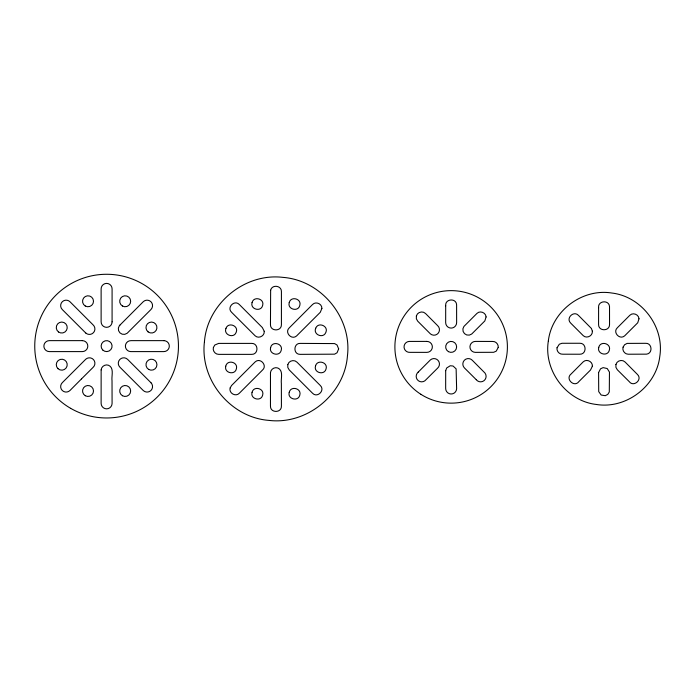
<?xml version="1.0" encoding="UTF-8"?>
<svg xmlns="http://www.w3.org/2000/svg" width="695" height="695" viewBox="0 0 695 695"><rect width="100%" height="100%" fill="white"/><g stroke="black" fill="none" stroke-linecap="round" stroke-linejoin="round"><path stroke-width="1.04" d="M101.14 369.896L101.123 403.361A5.482 5.482 0 0 0 106.604 408.842A5.482 5.482 0 0 0 112.086 403.361L112.025 380.817C111.304 375.96 114.501 367.872 108.498 365.249C105.258 363.989 101.392 366.43 101.14 369.896M270.477 372.659L270.459 406.123C270.19 413.16 281.684 413.16 281.414 406.123L281.362 383.57C280.641 378.723 283.838 370.626 277.826 368.011C274.594 366.752 270.729 369.193 270.477 372.659M445.686 370.661L445.669 388.34A5.482 5.482 0 0 0 450.968 393.995A5.482 5.482 0 0 0 456.624 388.696L456.128 368.863L453.044 366.013L450.221 365.761L446.668 368.003L445.686 370.661M598.595 372.52L598.716 391.615L601.158 395.029L605.302 395.707L607.804 394.369L609.298 391.963L609.454 372.086L607.213 368.541L603.121 367.62L600.549 368.802L598.595 372.52M445.695 305.791L445.669 322.61A5.482 5.482 0 0 0 451.151 328.092A5.482 5.482 0 0 0 456.632 322.61L456.606 304.723C456.181 297.686 444.739 298.815 445.695 305.791M598.603 307.65L598.577 324.469C598.308 331.506 609.802 331.506 609.541 324.469L609.515 306.582C609.089 299.545 597.648 300.666 598.603 307.65M486.092 316.937L484.823 320.942L471.697 334.034A5.482 5.482 0 0 1 463.93 326.433L476.961 313.393C480.002 310.257 485.892 312.602 486.092 316.937M639 318.796L637.723 322.793L624.605 335.894C619.61 340.203 612.451 332.21 617.334 327.779L629.87 315.252C632.91 312.116 638.801 314.461 639 318.796M557.034 347.769C556.356 351.175 559.432 354.563 562.88 354.207L579.778 354.224C586.823 354.493 586.823 343 579.778 343.261L561.968 343.278L559.301 344.242L557.034 347.769M204.434 341.836C199.786 379.965 230.592 417.504 268.895 420.388C307.025 425.036 344.564 394.221 347.439 355.918C352.087 317.797 321.281 280.25 282.978 277.374C244.848 272.727 207.31 303.533 204.434 341.836M264.239 331.307C264.769 335.972 258.618 339.064 255.195 335.867L231.583 312.281C226.422 307.494 234.545 299.363 239.341 304.532L262.354 327.562L264.239 331.307M592.357 331.176C592.887 335.833 586.736 338.925 583.314 335.728L570.621 323.027C565.6 318.206 573.731 310.274 578.457 315.391L591.428 328.492L592.357 331.176M548.338 340.976C543.49 370.652 566.408 401.006 596.284 404.455C625.96 409.312 656.315 386.385 659.772 356.518C664.62 326.841 641.702 296.487 611.826 293.029C582.149 288.182 551.795 311.099 548.338 340.976M225.753 366.178C223.851 372.963 235.032 375.647 236.413 368.741C238.316 361.956 227.135 359.272 225.753 366.178M213.4 347.457C212.444 350.801 215.224 354.424 218.699 354.363L251.66 354.363C258.705 354.624 258.705 343.13 251.66 343.399L218.699 343.399L214.825 345.007L213.4 347.457M230.167 387.932C228.542 393.075 235.701 397.21 239.341 393.231L262.389 370.166C267.853 365.718 260.269 357.082 255.152 361.921L231.583 385.482L230.167 387.932M252.059 302.612C249.983 309.336 261.085 312.316 262.649 305.444C264.734 298.711 253.632 295.74 252.059 302.612M252.059 392.31C249.983 399.043 261.085 402.023 262.649 395.151C264.734 388.418 253.632 385.447 252.059 392.31M270.642 290.223L270.459 324.608C270.19 331.645 281.684 331.645 281.414 324.608L281.414 291.639C281.692 285.471 271.971 284.194 270.642 290.223M270.642 347.457C268.565 354.189 279.668 357.169 281.232 350.297C283.308 343.565 272.205 340.593 270.642 347.457M289.224 302.612C287.139 309.336 298.242 312.316 299.806 305.444C301.891 298.711 290.788 295.74 289.224 302.612M287.808 364.623L287.808 367.464L289.224 369.922L312.533 393.231C317.328 398.4 325.451 390.269 320.291 385.482L296.974 362.165C294.202 359.219 288.738 360.679 287.808 364.623M289.224 392.31C287.139 399.043 298.242 402.023 299.806 395.151C301.891 388.418 290.788 385.447 289.224 392.31M321.889 308.406L320.291 312.281L296.487 336.033C291.483 340.341 284.333 332.349 289.216 327.91L312.533 304.532C315.721 301.083 322.08 303.724 321.889 308.406M315.495 366.039C313.419 372.772 324.522 375.743 326.085 368.88C328.162 362.147 317.059 359.167 315.495 366.039M338.656 348.881L337.049 352.756L334.599 354.172L300.023 354.354C292.977 354.381 293.377 342.887 300.405 343.399L334.599 343.582L337.049 345.007L338.656 348.881M416.375 315.99L416.375 318.823L417.712 321.177L430.405 333.869A5.482 5.482 0 0 0 438.137 333.305A5.482 5.482 0 0 0 437.563 325.573L425.548 313.532C422.769 310.578 417.304 312.046 416.375 315.99M598.76 347.326C596.684 354.059 607.786 357.03 609.35 350.158C611.426 343.434 600.324 340.454 598.76 347.326M615.926 364.493L615.926 367.325L617.342 369.783L629.183 381.564C633.553 387.688 642.927 379.444 637.376 374.379L625.1 362.034C622.32 359.08 616.856 360.549 615.926 364.493M623.085 347.144C622.016 350.445 624.666 354.163 628.141 354.224L646.558 354.155C653.109 353.416 652.11 342.739 645.533 343.313L627.099 343.399L624.588 344.737L623.085 347.144M592.357 366.265L590.507 370.027L578.978 381.494C574.357 388.027 564.783 378.749 571.168 373.927L583.279 361.791C586.676 358.559 592.852 361.6 592.357 366.265M498.228 347.448L496.239 351.14L493.65 352.296L475.232 352.365A5.482 5.482 0 0 1 469.942 346.692A5.482 5.482 0 0 1 475.615 341.41L492.625 341.454C495.813 341.21 498.602 344.303 498.228 347.448M225.971 328.327C223.191 334.799 233.911 338.934 236.196 332.271C238.976 325.799 228.255 321.663 225.971 328.327M315.721 328.205C312.785 334.608 323.401 339.004 325.851 332.401C328.796 325.998 318.171 321.594 315.721 328.205M418.268 372.068L417.269 373.093A5.482 5.482 0 0 0 418.399 380.764A5.482 5.482 0 0 0 426.07 379.635L437.598 368.168A5.482 5.482 0 0 0 438.102 360.436A5.482 5.482 0 0 0 430.37 359.932L418.268 372.068M119.888 325.156L119.384 325.668A5.482 5.482 0 0 0 127.15 333.27L150.954 309.518A5.482 5.482 0 0 0 150.954 301.769A5.482 5.482 0 0 0 143.205 301.769L119.888 325.156M81.523 378.871L70.004 390.468A5.482 5.482 0 0 1 62.255 390.468A5.482 5.482 0 0 1 62.255 382.719L85.824 359.167A5.482 5.482 0 0 1 93.556 359.671A5.482 5.482 0 0 1 93.052 367.403L81.523 378.871M163.838 340.637L131.068 340.646A5.482 5.482 0 0 0 125.395 345.928A5.482 5.482 0 0 0 130.686 351.601L163.838 351.601A5.482 5.482 0 0 0 169.319 346.119A5.482 5.482 0 0 0 163.838 340.637M426.878 341.401L409.06 341.427A5.482 5.482 0 0 0 404.056 347.344A5.482 5.482 0 0 0 409.972 352.348L426.878 352.365A5.482 5.482 0 0 0 432.36 346.883A5.482 5.482 0 0 0 426.878 341.401M82.331 340.637L49.362 340.637A5.482 5.482 0 0 0 43.881 346.119A5.482 5.482 0 0 0 49.362 351.601L82.331 351.601A5.482 5.482 0 0 0 87.805 346.119A5.482 5.482 0 0 0 82.331 340.637M476.275 379.705L464.434 367.924A5.482 5.482 0 0 1 464.434 360.175A5.482 5.482 0 0 1 472.192 360.175L484.971 373.024A5.482 5.482 0 0 1 483.963 380.712A5.482 5.482 0 0 1 476.275 379.705M150.954 382.719L127.645 359.411A5.482 5.482 0 0 0 119.888 359.411A5.482 5.482 0 0 0 119.888 367.16L143.205 390.468A5.482 5.482 0 0 0 150.954 390.468A5.482 5.482 0 0 0 150.954 382.719M85.859 333.105L62.255 309.518A5.482 5.482 0 0 1 62.255 301.769A5.482 5.482 0 0 1 70.004 301.769L93.017 324.808A5.482 5.482 0 0 1 93.59 332.531A5.482 5.482 0 0 1 85.859 333.105M112.086 321.846L112.086 288.877A5.482 5.482 0 0 0 106.604 283.395A5.482 5.482 0 0 0 101.123 288.877L101.123 321.846A5.482 5.482 0 0 0 106.604 327.328A5.482 5.482 0 0 0 112.086 321.846M448.405 351.635A5.482 5.482 0 0 0 456.632 346.883A5.482 5.482 0 0 0 448.405 342.14A5.482 5.482 0 0 0 448.405 351.635M420.805 394.256A56.252 56.252 0 0 0 507.341 349.481A56.252 56.252 0 0 0 425.305 296.921A56.252 56.252 0 0 0 420.805 394.256M70.673 408.347A71.854 71.854 0 0 0 178.45 346.119A71.854 71.854 0 0 0 70.673 283.899A71.854 71.854 0 0 0 70.673 408.347M148.122 331.889A5.482 5.482 0 0 0 156.888 328.257A5.482 5.482 0 0 0 149.356 322.48A5.482 5.482 0 0 0 148.122 331.889M57.972 368.671A5.482 5.482 0 0 0 67.076 365.978A5.482 5.482 0 0 0 60.196 359.445A5.482 5.482 0 0 0 57.972 368.671M58.519 331.975A5.482 5.482 0 0 0 67.198 328.127A5.482 5.482 0 0 0 59.527 322.532A5.482 5.482 0 0 0 58.519 331.975M148.713 369.445A5.482 5.482 0 0 0 156.94 364.701A5.482 5.482 0 0 0 148.713 359.949A5.482 5.482 0 0 0 148.713 369.445M85.285 306.017A5.482 5.482 0 0 0 93.504 301.265A5.482 5.482 0 0 0 85.285 296.522A5.482 5.482 0 0 0 85.285 306.017M122.442 306.017A5.482 5.482 0 0 0 130.66 301.265A5.482 5.482 0 0 0 122.442 296.522A5.482 5.482 0 0 0 122.442 306.017M85.285 395.724A5.482 5.482 0 0 0 93.504 390.972A5.482 5.482 0 0 0 85.285 386.229A5.482 5.482 0 0 0 85.285 395.724M122.442 395.724A5.482 5.482 0 0 0 130.66 390.972A5.482 5.482 0 0 0 122.442 386.229A5.482 5.482 0 0 0 122.442 395.724M102.73 349.993A5.482 5.482 0 0 0 111.895 347.543A5.482 5.482 0 0 0 105.18 340.828A5.482 5.482 0 0 0 102.73 349.993"/></g></svg>
